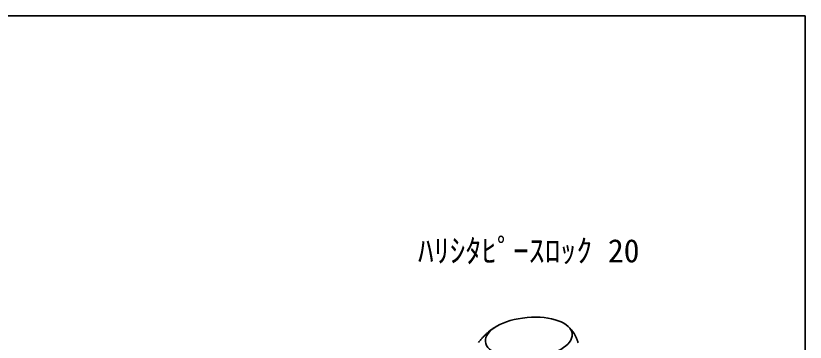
# Model space of a CAD drawing. Units: millimetres at full size, sheet at 1:1; details may follow other scales. Extents: x -492 to 492, y -348 to 348.
# Drawn here: x -252.1 to -102.5, y 285.9 to 347.8 of the extents above; entities that cross this region are included whole.
import ezdxf
from ezdxf.enums import TextEntityAlignment as Align

# ---------------------------------------------------------------- set-up
doc = ezdxf.new("R2010")
doc.units = ezdxf.units.MM
doc.layers.add('0-3_ボルト・ナット', color=4, linetype='Continuous', lineweight=18)
doc.layers.add('F-0_図面枠', color=4, linetype='Continuous', lineweight=18)
doc.layers.add('F-3_文字2', color=7, linetype='Continuous')
doc.styles.add('ＭＳ ゴシック', font='')
doc.styles.get('ＭＳ ゴシック').set_extended_font_data('MS Gothic')

msp = doc.modelspace()

# ---------------------------------------------------------------- linework, layer by layer
at = {"layer": '0-3_ボルト・ナット'}
for p, q in [((-153.015, 290.642), (-153.064, 290.653)), ((-146.784, 288.217), (-147.053, 288.434))]:
    msp.add_line(p, q, dxfattribs=at)
at = {"layer": '0-3_ボルト・ナット', "color": 7, "lineweight": 35}
for p, q in [((-147.124, 288.544), (-147.153, 288.569)), ((-147.077, 288.503), (-147.124, 288.544)), ((-147.03, 288.461), (-147.077, 288.503)), ((-146.985, 288.419), (-147.03, 288.461)), ((-146.94, 288.376), (-146.985, 288.419)), ((-146.895, 288.332), (-146.94, 288.376)), ((-146.852, 288.288), (-146.895, 288.332)), ((-146.809, 288.243), (-146.852, 288.288)), ((-146.784, 288.217), (-146.809, 288.243)), ((-146.74, 288.168), (-146.784, 288.217)), ((-146.667, 288.083), (-146.74, 288.168)), ((-146.596, 287.996), (-146.667, 288.083)), ((-146.527, 287.906), (-146.596, 287.996)), ((-146.461, 287.815), (-146.527, 287.906)), ((-146.397, 287.722), (-146.461, 287.815)), ((-146.336, 287.627), (-146.397, 287.722)), ((-146.276, 287.53), (-146.336, 287.627)), ((-146.219, 287.432), (-146.276, 287.53)), ((-146.163, 287.332), (-146.219, 287.432)), ((-146.109, 287.23), (-146.163, 287.332)), ((-146.057, 287.128), (-146.109, 287.23)), ((-146.007, 287.024), (-146.057, 287.128)), ((-145.958, 286.918), (-146.007, 287.024)), ((-145.911, 286.812), (-145.958, 286.918)), ((-145.865, 286.704), (-145.911, 286.812)), ((-145.82, 286.596), (-145.865, 286.704)), ((-145.777, 286.486), (-145.82, 286.596)), ((-145.735, 286.376), (-145.777, 286.486)), ((-145.693, 286.264), (-145.735, 286.376)), ((-145.653, 286.152), (-145.693, 286.264)), ((-145.613, 286.04), (-145.653, 286.152)), ((-145.574, 285.927), (-145.613, 286.04)), ((-145.536, 285.813), (-145.574, 285.927))]:
    msp.add_line(p, q, dxfattribs=at)
msp.add_lwpolyline([(-161.258, 288.745), (-161.312, 288.716), (-161.441, 288.643), (-161.568, 288.566), (-161.693, 288.486), (-161.816, 288.404), (-161.938, 288.318), (-162.059, 288.23), (-162.178, 288.138), (-162.296, 288.045), (-162.412, 287.949), (-162.527, 287.85), (-162.641, 287.75), (-162.754, 287.647), (-162.866, 287.543), (-162.977, 287.437), (-163.087, 287.329), (-163.196, 287.219), (-163.305, 287.108), (-163.412, 286.996), (-163.519, 286.883), (-163.626, 286.768), (-163.732, 286.653), (-163.837, 286.537), (-163.943, 286.42), (-164.047, 286.302), (-164.152, 286.184), (-164.257, 286.066), (-164.361, 285.948), (-164.422, 285.879)], dxfattribs=at)
msp.add_ellipse((-154.875, 286.753), major_axis=(8.219, 0.719), ratio=0.466, dxfattribs=at)
at = {"layer": 'F-0_図面枠', "color": 7, "lineweight": 35}
for p in [(-492, 347.75), (-102.5, 72.75)]:
    msp.add_line(p, (-102.5, 347.75), dxfattribs=at)

# ---------------------------------------------------------------- texts
at = {"layer": 'F-3_文字2', "style": 'ＭＳ ゴシック'}
msp.add_text('ﾊﾘｼﾀﾋﾟｰｽﾛｯｸ 20', height=4.399, dxfattribs=at).set_placement((-175.875, 299.714), align=Align.BOTTOM_LEFT)

doc.saveas('drawing.dxf')
